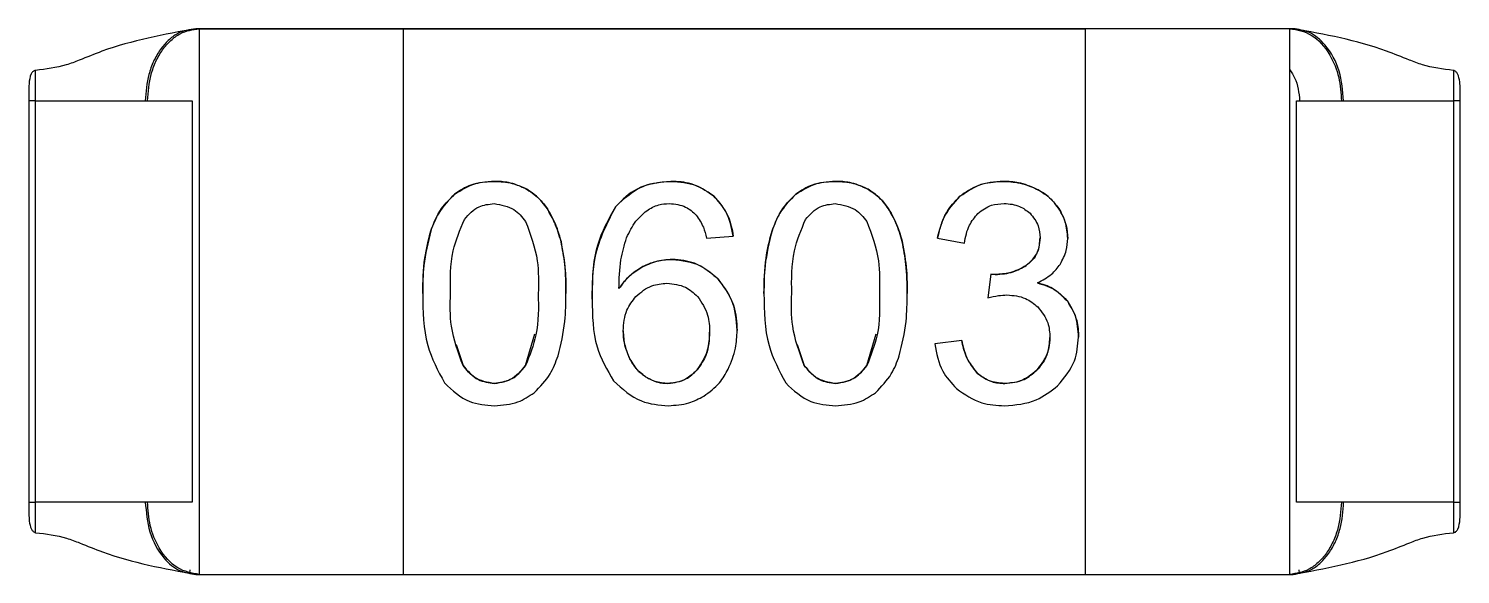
# Model space of a CAD drawing. Header units: millimetres. Extents: x 5 to 292, y 5 to 205.
# Drawn here: x 94.814 to 96.915, y 118.332 to 119.132 of the extents above; entities that cross this region are included whole.
import ezdxf

# ---------------------------------------------------------------- set-up
doc = ezdxf.new("R2010")
doc.units = ezdxf.units.MM

msp = doc.modelspace()

# ---------------------------------------------------------------- linework, layer by layer
at = {"color": 7, "linetype": 'Continuous', "lineweight": 25}
for p, q in [((95.0644, 119.1321), (95.0598, 119.1321)), ((95.3644, 119.1321), (95.0644, 119.1321)), ((95.0644, 119.1321), (95.0644, 119.1321)), ((95.0644, 119.1321), (95.3644, 119.1321)), ((95.0644, 119.1321), (95.0644, 118.3321)), ((95.3644, 119.1321), (95.3644, 119.1321)), ((95.3644, 118.3321), (95.3644, 119.1321)), ((96.3644, 119.1321), (95.3644, 119.1321)), ((95.3644, 119.1321), (96.3644, 119.1321)), ((96.6644, 119.1321), (96.3644, 119.1321)), ((96.6644, 119.1321), (96.3644, 119.1321)), ((96.3644, 119.1321), (96.3644, 119.1321)), ((96.3644, 119.1321), (96.3644, 118.3321)), ((96.6691, 119.1321), (96.6644, 119.1321)), ((96.6644, 119.1321), (96.6644, 119.1321)), ((96.6644, 118.3321), (96.6644, 119.1321)), ((94.8144, 119.0261), (94.8144, 118.4382)), ((94.8244, 118.4382), (94.8244, 119.0261)), ((94.9855, 119.0261), (94.9887, 119.0261)), ((95.0544, 119.0261), (95.0544, 118.4382)), ((96.6744, 118.4382), (96.6744, 119.0261)), ((96.7402, 119.0261), (96.7433, 119.0261)), ((96.9044, 119.0261), (96.9044, 118.4382)), ((96.9144, 118.4382), (96.9144, 119.0261)), ((95.8086, 118.8251), (95.848, 118.8281)), ((96.1475, 118.8248), (96.187, 118.8178)), ((96.2259, 118.7721), (96.2215, 118.7374)), ((95.5433, 118.6383), (95.557, 118.6846)), ((96.0439, 118.6383), (96.0576, 118.6846)), ((95.4413, 118.6693), (95.4517, 118.6382)), ((95.9418, 118.6693), (95.9522, 118.6382)), ((96.1831, 118.6752), (96.1435, 118.6699)), ((94.9887, 118.4382), (94.9855, 118.4382)), ((96.7433, 118.4382), (96.7402, 118.4382)), ((95.0506, 118.3339), (95.0515, 118.339)), ((95.0644, 118.3321), (95.3644, 118.3321)), ((95.3644, 118.3321), (96.3644, 118.3321)), ((96.3644, 118.3321), (96.6644, 118.3321)), ((96.6774, 118.339), (96.6782, 118.3339))]:
    msp.add_line(p, q, dxfattribs=at)
for points, knots in [([(95.0598, 119.1321), (95.013, 119.1236), (94.9544, 119.1129), (94.8934, 119.0877), (94.8617, 119.0755), (94.8398, 119.0728), (94.8246, 119.071)], [0, 0, 0, 0, 0.583174, 0.729951, 0.812889, 1, 1, 1, 1]), ([(95.0598, 119.1321), (95.0504, 119.1307), (95.0361, 119.1286), (95.0188, 119.1153), (95.0069, 119.1017), (94.9973, 119.0846), (94.988, 119.0599), (94.9865, 119.0394), (94.9855, 119.0261)], [0, 0, 0, 0, 0.239451, 0.368432, 0.499926, 0.631636, 0.76056, 1, 1, 1, 1]), ([(94.9887, 119.0261), (94.9897, 119.0394), (94.9913, 119.0599), (95.0007, 119.0846), (95.0105, 119.1017), (95.0227, 119.1153), (95.0402, 119.1286), (95.0549, 119.1307), (95.0644, 119.1321)], [0, 0, 0, 0, 0.23944, 0.368364, 0.500074, 0.631568, 0.760549, 1, 1, 1, 1]), ([(95.0644, 119.1321), (95.0636, 119.1321), (95.062, 119.1321), (95.0605, 119.1321), (95.0598, 119.1321)], [0, 0, 0, 0, 0.56, 1, 1, 1, 1]), ([(96.6644, 119.1321), (96.6752, 119.1303), (96.6975, 119.1264), (96.7229, 119.0977), (96.7377, 119.062), (96.7394, 119.0377), (96.7402, 119.0261)], [0, 0, 0, 0, 0.270266, 0.562339, 0.789685, 1, 1, 1, 1]), ([(96.6691, 119.1321), (96.6682, 119.1321), (96.6666, 119.1321), (96.6651, 119.1321), (96.6644, 119.1321)], [0, 0, 0, 0, 0.5599995, 1, 1, 1, 1]), ([(96.7433, 119.0261), (96.742, 119.0411), (96.7393, 119.0724), (96.7192, 119.1079), (96.6942, 119.1287), (96.6772, 119.131), (96.6691, 119.1321)], [0, 0, 0, 0, 0.270197, 0.562376, 0.789732, 1, 1, 1, 1]), ([(96.9042, 119.071), (96.8889, 119.0729), (96.8667, 119.0756), (96.8348, 119.088), (96.7739, 119.1131), (96.7156, 119.1237), (96.6691, 119.1321)], [0, 0, 0, 0, 0.189709, 0.273153, 0.421313, 1, 1, 1, 1]), ([(94.8244, 119.071), (94.8238, 119.0709), (94.8225, 119.0706), (94.8208, 119.0695), (94.8193, 119.0678), (94.8161, 119.0622), (94.8143, 119.0477), (94.8144, 119.0345), (94.8144, 119.0261)], [0, 0, 0, 0, 0.039858, 0.080626, 0.125652, 0.177466, 0.47696, 1, 1, 1, 1]), ([(94.8244, 119.0261), (94.8244, 119.0338), (94.8244, 119.0494), (94.8244, 119.0638), (94.8244, 119.071)], [0, 0, 0, 0, 0.49999, 1, 1, 1, 1]), ([(96.6644, 119.0718), (96.6669, 119.068), (96.6759, 119.0543), (96.6776, 119.0379), (96.6788, 119.0261)], [0, 0, 0, 0, 0.277069, 1, 1, 1, 1]), ([(96.9044, 119.071), (96.9044, 119.0638), (96.9044, 119.0494), (96.9044, 119.0338), (96.9044, 119.0261)], [0, 0, 0, 0, 0.50001, 1, 1, 1, 1]), ([(96.9144, 119.0261), (96.9144, 119.032), (96.9144, 119.0413), (96.9138, 119.0547), (96.912, 119.0637), (96.9084, 119.0688), (96.9062, 119.0704), (96.905, 119.0708), (96.9044, 119.071)], [0, 0, 0, 0, 0.36739, 0.580229, 0.83373, 0.922725, 0.961907, 1, 1, 1, 1]), ([(94.8246, 119.0261), (94.8395, 119.0261), (94.8692, 119.0261), (94.9119, 119.0261), (94.9519, 119.0261), (94.9743, 119.0261), (94.9855, 119.0261)], [0, 0, 0, 0, 0.249877, 0.499926, 0.750009, 1, 1, 1, 1]), ([(94.9887, 119.0261), (94.9985, 119.0261), (95.0181, 119.0261), (95.0383, 119.0261), (95.0518, 119.0261), (95.0536, 119.0261), (95.0544, 119.0261)], [0, 0, 0, 0, 0.249991, 0.500075, 0.750123, 1, 1, 1, 1]), ([(96.6744, 119.0261), (96.6753, 119.0261), (96.677, 119.0261), (96.6906, 119.0261), (96.7108, 119.0261), (96.7304, 119.0261), (96.7402, 119.0261)], [0, 0, 0, 0, 0.2498766, 0.4999257, 0.7500091, 1, 1, 1, 1]), ([(96.7433, 119.0261), (96.7546, 119.0261), (96.777, 119.0261), (96.817, 119.0261), (96.8597, 119.0261), (96.8894, 119.0261), (96.9042, 119.0261)], [0, 0, 0, 0, 0.249991, 0.500074, 0.750123, 1, 1, 1, 1]), ([(95.4975, 118.9083), (95.4857, 118.9076), (95.4645, 118.9062), (95.4469, 118.8946), (95.4392, 118.8894)], [0, 0, 0, 0, 0.55887, 1, 1, 1, 1]), ([(95.4392, 118.8894), (95.4492, 118.8957), (95.4671, 118.9069), (95.4882, 118.9079), (95.4975, 118.9083)], [0, 0, 0, 0, 0.557591, 1, 1, 1, 1]), ([(95.543, 118.8979), (95.5348, 118.9014), (95.5203, 118.9075), (95.5045, 118.9081), (95.4975, 118.9083)], [0, 0, 0, 0, 0.5588132, 1, 1, 1, 1]), ([(95.4975, 118.9083), (95.5064, 118.9079), (95.5222, 118.9071), (95.5366, 118.9007), (95.543, 118.8979)], [0, 0, 0, 0, 0.55941, 1, 1, 1, 1]), ([(95.5753, 118.8678), (95.5703, 118.8745), (95.5614, 118.8866), (95.5486, 118.8944), (95.543, 118.8979)], [0, 0, 0, 0, 0.559158, 1, 1, 1, 1]), ([(95.543, 118.8979), (95.5501, 118.8934), (95.5627, 118.8853), (95.5714, 118.8732), (95.5753, 118.8678)], [0, 0, 0, 0, 0.558929, 1, 1, 1, 1]), ([(95.7566, 118.9083), (95.739, 118.9065), (95.7076, 118.9033), (95.6853, 118.8812), (95.6755, 118.8714)], [0, 0, 0, 0, 0.557391, 1, 1, 1, 1]), ([(95.6755, 118.8714), (95.6883, 118.8834), (95.7114, 118.905), (95.7427, 118.9073), (95.7566, 118.9083)], [0, 0, 0, 0, 0.556389, 1, 1, 1, 1]), ([(95.8189, 118.887), (95.8083, 118.8941), (95.7893, 118.9068), (95.7666, 118.9079), (95.7566, 118.9083)], [0, 0, 0, 0, 0.557302, 1, 1, 1, 1]), ([(95.7566, 118.9083), (95.7693, 118.9075), (95.7921, 118.9059), (95.8107, 118.8928), (95.8189, 118.887)], [0, 0, 0, 0, 0.558751, 1, 1, 1, 1]), ([(95.998, 118.9083), (95.9862, 118.9076), (95.9651, 118.9062), (95.9475, 118.8946), (95.9397, 118.8894)], [0, 0, 0, 0, 0.55887, 1, 1, 1, 1]), ([(95.9397, 118.8894), (95.9497, 118.8957), (95.9677, 118.9069), (95.9887, 118.9079), (95.998, 118.9083)], [0, 0, 0, 0, 0.557591, 1, 1, 1, 1]), ([(96.0435, 118.8979), (96.0354, 118.9014), (96.0208, 118.9075), (96.005, 118.9081), (95.998, 118.9083)], [0, 0, 0, 0, 0.558813, 1, 1, 1, 1]), ([(95.998, 118.9083), (96.0069, 118.9079), (96.0227, 118.9071), (96.0372, 118.9007), (96.0435, 118.8979)], [0, 0, 0, 0, 0.55941, 1, 1, 1, 1]), ([(96.0758, 118.8678), (96.0708, 118.8745), (96.0619, 118.8866), (96.0492, 118.8944), (96.0435, 118.8979)], [0, 0, 0, 0, 0.559158, 1, 1, 1, 1]), ([(96.0435, 118.8979), (96.0506, 118.8934), (96.0632, 118.8853), (96.072, 118.8732), (96.0758, 118.8678)], [0, 0, 0, 0, 0.5589293, 1, 1, 1, 1]), ([(96.2444, 118.9083), (96.2313, 118.9074), (96.208, 118.9057), (96.1889, 118.8924), (96.1804, 118.8865)], [0, 0, 0, 0, 0.558637, 1, 1, 1, 1]), ([(96.1804, 118.8865), (96.1913, 118.8937), (96.2108, 118.9066), (96.2341, 118.9078), (96.2444, 118.9083)], [0, 0, 0, 0, 0.557574, 1, 1, 1, 1]), ([(96.2929, 118.897), (96.2842, 118.9007), (96.2686, 118.9073), (96.2518, 118.908), (96.2444, 118.9083)], [0, 0, 0, 0, 0.5590703, 1, 1, 1, 1]), ([(96.2444, 118.9083), (96.2538, 118.9078), (96.2707, 118.9068), (96.2861, 118.9), (96.2929, 118.897)], [0, 0, 0, 0, 0.559271, 1, 1, 1, 1]), ([(96.3269, 118.8662), (96.3217, 118.8732), (96.3124, 118.8859), (96.2989, 118.8936), (96.2929, 118.897)], [0, 0, 0, 0, 0.558608, 1, 1, 1, 1]), ([(96.2929, 118.897), (96.3005, 118.8926), (96.3139, 118.8845), (96.3229, 118.8718), (96.3269, 118.8662)], [0, 0, 0, 0, 0.559053, 1, 1, 1, 1]), ([(95.4392, 118.8894), (95.4306, 118.8807), (95.4153, 118.8651), (95.4076, 118.8447), (95.4042, 118.8357)], [0, 0, 0, 0, 0.558315, 1, 1, 1, 1]), ([(95.4042, 118.8357), (95.4087, 118.8471), (95.4167, 118.8675), (95.4323, 118.8827), (95.4392, 118.8894)], [0, 0, 0, 0, 0.559357, 1, 1, 1, 1]), ([(95.4536, 118.8525), (95.4601, 118.8599), (95.4719, 118.873), (95.4894, 118.8748), (95.4971, 118.8756)], [0, 0, 0, 0, 0.556637, 1, 1, 1, 1]), ([(95.4971, 118.8756), (95.5075, 118.8739), (95.5263, 118.8707), (95.5381, 118.856), (95.5433, 118.8495)], [0, 0, 0, 0, 0.555102, 1, 1, 1, 1]), ([(95.6755, 118.8714), (95.6631, 118.8476), (95.641, 118.8049), (95.641, 118.7569), (95.641, 118.7356)], [0, 0, 0, 0, 0.556607, 1, 1, 1, 1]), ([(95.641, 118.7356), (95.6414, 118.7627), (95.642, 118.8109), (95.6653, 118.853), (95.6755, 118.8714)], [0, 0, 0, 0, 0.560298, 1, 1, 1, 1]), ([(95.721, 118.8653), (95.7267, 118.8687), (95.737, 118.8748), (95.7489, 118.8755), (95.7542, 118.8758)], [0, 0, 0, 0, 0.558251, 1, 1, 1, 1]), ([(95.7542, 118.8758), (95.7625, 118.8749), (95.7775, 118.8733), (95.7887, 118.8633), (95.7937, 118.8589)], [0, 0, 0, 0, 0.55747, 1, 1, 1, 1]), ([(95.848, 118.8281), (95.8455, 118.8406), (95.841, 118.863), (95.8256, 118.8797), (95.8189, 118.887)], [0, 0, 0, 0, 0.558728, 1, 1, 1, 1]), ([(95.8189, 118.887), (95.8272, 118.8775), (95.8422, 118.8603), (95.8462, 118.838), (95.848, 118.8281)], [0, 0, 0, 0, 0.5573, 1, 1, 1, 1]), ([(95.9397, 118.8894), (95.9312, 118.8807), (95.9158, 118.8651), (95.9082, 118.8447), (95.9048, 118.8357)], [0, 0, 0, 0, 0.558315, 1, 1, 1, 1]), ([(95.9048, 118.8357), (95.9093, 118.8471), (95.9173, 118.8675), (95.9328, 118.8827), (95.9397, 118.8894)], [0, 0, 0, 0, 0.559357, 1, 1, 1, 1]), ([(95.9541, 118.8525), (95.9607, 118.8599), (95.9725, 118.873), (95.9899, 118.8748), (95.9976, 118.8756)], [0, 0, 0, 0, 0.5566374, 1, 1, 1, 1]), ([(95.9976, 118.8756), (96.008, 118.8739), (96.0268, 118.8707), (96.0386, 118.856), (96.0439, 118.8495)], [0, 0, 0, 0, 0.555102, 1, 1, 1, 1]), ([(96.1804, 118.8865), (96.1714, 118.8765), (96.1552, 118.8586), (96.1498, 118.8352), (96.1475, 118.8248)], [0, 0, 0, 0, 0.557511, 1, 1, 1, 1]), ([(96.1475, 118.8248), (96.1507, 118.838), (96.1565, 118.8614), (96.1731, 118.8788), (96.1804, 118.8865)], [0, 0, 0, 0, 0.558943, 1, 1, 1, 1]), ([(96.2068, 118.8613), (96.2132, 118.8661), (96.2247, 118.8745), (96.239, 118.8754), (96.2452, 118.8758)], [0, 0, 0, 0, 0.557354, 1, 1, 1, 1]), ([(96.2452, 118.8758), (96.2531, 118.8752), (96.2673, 118.8741), (96.2784, 118.8654), (96.2833, 118.8615)], [0, 0, 0, 0, 0.558379, 1, 1, 1, 1]), ([(95.4331, 118.7438), (95.4329, 118.7649), (95.4326, 118.8026), (95.4472, 118.8373), (95.4536, 118.8525)], [0, 0, 0, 0, 0.560745, 1, 1, 1, 1]), ([(95.5953, 118.8199), (95.5926, 118.8293), (95.5878, 118.846), (95.5791, 118.8612), (95.5753, 118.8678)], [0, 0, 0, 0, 0.559794, 1, 1, 1, 1]), ([(95.5753, 118.8678), (95.5801, 118.8593), (95.5886, 118.8441), (95.5932, 118.8273), (95.5953, 118.8199)], [0, 0, 0, 0, 0.5594503, 1, 1, 1, 1]), ([(95.6915, 118.8255), (95.6955, 118.8341), (95.7027, 118.8493), (95.7154, 118.8604), (95.721, 118.8653)], [0, 0, 0, 0, 0.559371, 1, 1, 1, 1]), ([(95.7937, 118.8589), (95.7976, 118.8531), (95.8046, 118.8427), (95.8074, 118.8305), (95.8086, 118.8251)], [0, 0, 0, 0, 0.558129, 1, 1, 1, 1]), ([(95.9337, 118.7438), (95.9335, 118.7649), (95.9331, 118.8026), (95.9477, 118.8373), (95.9541, 118.8525)], [0, 0, 0, 0, 0.5607449, 1, 1, 1, 1]), ([(96.0958, 118.8199), (96.0931, 118.8293), (96.0883, 118.846), (96.0796, 118.8612), (96.0758, 118.8678)], [0, 0, 0, 0, 0.559794, 1, 1, 1, 1]), ([(96.0758, 118.8678), (96.0806, 118.8593), (96.0891, 118.8441), (96.0938, 118.8273), (96.0958, 118.8199)], [0, 0, 0, 0, 0.55945, 1, 1, 1, 1]), ([(96.187, 118.8178), (96.1887, 118.8269), (96.1919, 118.843), (96.2022, 118.8557), (96.2068, 118.8613)], [0, 0, 0, 0, 0.559565, 1, 1, 1, 1]), ([(96.2833, 118.8615), (96.288, 118.8556), (96.2966, 118.845), (96.2976, 118.8315), (96.298, 118.8255)], [0, 0, 0, 0, 0.557163, 1, 1, 1, 1]), ([(96.3386, 118.8246), (96.338, 118.8328), (96.3368, 118.8475), (96.3299, 118.8604), (96.3269, 118.8662)], [0, 0, 0, 0, 0.558809, 1, 1, 1, 1]), ([(96.3269, 118.8662), (96.3306, 118.8588), (96.3373, 118.8457), (96.3382, 118.8311), (96.3386, 118.8246)], [0, 0, 0, 0, 0.558988, 1, 1, 1, 1]), ([(95.4042, 118.8357), (95.4001, 118.8188), (95.3928, 118.7886), (95.3926, 118.7575), (95.3925, 118.7438)], [0, 0, 0, 0, 0.559316, 1, 1, 1, 1]), ([(95.3925, 118.7438), (95.3927, 118.7612), (95.3932, 118.7923), (95.4009, 118.8225), (95.4042, 118.8357)], [0, 0, 0, 0, 0.559971, 1, 1, 1, 1]), ([(95.5433, 118.8495), (95.5504, 118.8304), (95.5632, 118.7962), (95.5623, 118.7599), (95.5619, 118.7438)], [0, 0, 0, 0, 0.557111, 1, 1, 1, 1]), ([(95.9048, 118.8357), (95.9007, 118.8188), (95.8933, 118.7886), (95.8931, 118.7575), (95.893, 118.7438)], [0, 0, 0, 0, 0.559316, 1, 1, 1, 1]), ([(95.893, 118.7438), (95.8933, 118.7612), (95.8937, 118.7923), (95.9014, 118.8225), (95.9048, 118.8357)], [0, 0, 0, 0, 0.5599712, 1, 1, 1, 1]), ([(96.0439, 118.8495), (96.051, 118.8304), (96.0637, 118.7962), (96.0628, 118.7599), (96.0624, 118.7438)], [0, 0, 0, 0, 0.557111, 1, 1, 1, 1]), ([(95.6025, 118.7438), (95.6024, 118.7581), (95.6022, 118.7837), (95.5974, 118.8088), (95.5953, 118.8199)], [0, 0, 0, 0, 0.560005, 1, 1, 1, 1]), ([(95.5953, 118.8199), (95.5978, 118.8058), (95.6024, 118.7806), (95.6025, 118.755), (95.6025, 118.7438)], [0, 0, 0, 0, 0.559581, 1, 1, 1, 1]), ([(95.6803, 118.751), (95.6806, 118.7652), (95.6811, 118.7906), (95.6883, 118.8148), (95.6915, 118.8255)], [0, 0, 0, 0, 0.560059, 1, 1, 1, 1]), ([(96.1031, 118.7438), (96.103, 118.7581), (96.1027, 118.7837), (96.0979, 118.8088), (96.0958, 118.8199)], [0, 0, 0, 0, 0.560005, 1, 1, 1, 1]), ([(96.0958, 118.8199), (96.0984, 118.8058), (96.103, 118.7806), (96.103, 118.755), (96.1031, 118.7438)], [0, 0, 0, 0, 0.559581, 1, 1, 1, 1]), ([(96.298, 118.8255), (96.2971, 118.8164), (96.2955, 118.8001), (96.2832, 118.7895), (96.2778, 118.7849)], [0, 0, 0, 0, 0.557306, 1, 1, 1, 1]), ([(96.2778, 118.7849), (96.2844, 118.791), (96.2965, 118.8021), (96.2975, 118.8183), (96.298, 118.8255)], [0, 0, 0, 0, 0.554781, 1, 1, 1, 1]), ([(96.3274, 118.7866), (96.331, 118.7933), (96.3375, 118.8052), (96.3383, 118.8187), (96.3386, 118.8246)], [0, 0, 0, 0, 0.55868, 1, 1, 1, 1]), ([(95.7585, 118.7939), (95.7501, 118.7933), (95.7351, 118.7922), (95.7213, 118.786), (95.7153, 118.7833)], [0, 0, 0, 0, 0.559124, 1, 1, 1, 1]), ([(95.7153, 118.7833), (95.723, 118.7867), (95.7369, 118.7927), (95.7519, 118.7935), (95.7585, 118.7939)], [0, 0, 0, 0, 0.559211, 1, 1, 1, 1]), ([(95.8259, 118.7648), (95.8149, 118.774), (95.7953, 118.7907), (95.7698, 118.7929), (95.7585, 118.7939)], [0, 0, 0, 0, 0.557548, 1, 1, 1, 1]), ([(95.7585, 118.7939), (95.7728, 118.7922), (95.7984, 118.7893), (95.8175, 118.7723), (95.8259, 118.7648)], [0, 0, 0, 0, 0.55734, 1, 1, 1, 1]), ([(95.7153, 118.7833), (95.7076, 118.7785), (95.6939, 118.7699), (95.6845, 118.7568), (95.6803, 118.751)], [0, 0, 0, 0, 0.558753, 1, 1, 1, 1]), ([(95.6803, 118.751), (95.6857, 118.7583), (95.6954, 118.7713), (95.7092, 118.7796), (95.7153, 118.7833)], [0, 0, 0, 0, 0.559248, 1, 1, 1, 1]), ([(96.2323, 118.7717), (96.2311, 118.7717), (96.229, 118.7718), (96.2268, 118.772), (96.2259, 118.7721)], [0, 0, 0, 0, 0.559919, 1, 1, 1, 1]), ([(96.2778, 118.7849), (96.2698, 118.7806), (96.2555, 118.773), (96.2394, 118.7721), (96.2323, 118.7717)], [0, 0, 0, 0, 0.558613, 1, 1, 1, 1]), ([(96.2323, 118.7717), (96.2413, 118.7723), (96.2575, 118.7735), (96.2715, 118.7814), (96.2778, 118.7849)], [0, 0, 0, 0, 0.558865, 1, 1, 1, 1]), ([(96.2942, 118.7594), (96.3015, 118.7632), (96.3145, 118.77), (96.3235, 118.7815), (96.3274, 118.7866)], [0, 0, 0, 0, 0.559253, 1, 1, 1, 1]), ([(95.7052, 118.7397), (95.7126, 118.7459), (95.7259, 118.7569), (95.7431, 118.7583), (95.7506, 118.7589)], [0, 0, 0, 0, 0.557502, 1, 1, 1, 1]), ([(95.7506, 118.7589), (95.7602, 118.7579), (95.7772, 118.7562), (95.7899, 118.7447), (95.7955, 118.7397)], [0, 0, 0, 0, 0.557532, 1, 1, 1, 1]), ([(95.8537, 118.6895), (95.8525, 118.7051), (95.8504, 118.733), (95.8334, 118.755), (95.8259, 118.7648)], [0, 0, 0, 0, 0.5584639, 1, 1, 1, 1]), ([(95.8259, 118.7648), (95.8351, 118.7522), (95.8515, 118.7295), (95.853, 118.7018), (95.8537, 118.6895)], [0, 0, 0, 0, 0.557071, 1, 1, 1, 1]), ([(96.3386, 118.732), (96.3316, 118.7392), (96.3191, 118.7522), (96.3019, 118.7572), (96.2942, 118.7594)], [0, 0, 0, 0, 0.557694, 1, 1, 1, 1]), ([(96.2942, 118.7594), (96.3039, 118.7564), (96.3211, 118.751), (96.3333, 118.7378), (96.3386, 118.732)], [0, 0, 0, 0, 0.558645, 1, 1, 1, 1]), ([(95.3925, 118.7438), (95.3927, 118.7178), (95.3932, 118.6715), (95.4148, 118.6307), (95.4243, 118.6128)], [0, 0, 0, 0, 0.560387, 1, 1, 1, 1]), ([(95.4517, 118.6382), (95.4446, 118.6572), (95.4318, 118.6913), (95.4327, 118.7277), (95.4331, 118.7438)], [0, 0, 0, 0, 0.557129, 1, 1, 1, 1]), ([(95.5619, 118.7438), (95.5622, 118.7233), (95.5628, 118.6869), (95.5493, 118.6531), (95.5433, 118.6383)], [0, 0, 0, 0, 0.560913, 1, 1, 1, 1]), ([(95.5909, 118.6523), (95.595, 118.6691), (95.6022, 118.6992), (95.6024, 118.7301), (95.6025, 118.7438)], [0, 0, 0, 0, 0.559331, 1, 1, 1, 1]), ([(95.641, 118.7356), (95.6413, 118.7117), (95.6417, 118.6689), (95.6629, 118.632), (95.6722, 118.6158)], [0, 0, 0, 0, 0.560405, 1, 1, 1, 1]), ([(95.6865, 118.6893), (95.6873, 118.6997), (95.6886, 118.7185), (95.7001, 118.7332), (95.7052, 118.7397)], [0, 0, 0, 0, 0.558512, 1, 1, 1, 1]), ([(95.7955, 118.7397), (95.8015, 118.7308), (95.8123, 118.7148), (95.813, 118.6956), (95.8133, 118.6871)], [0, 0, 0, 0, 0.5567507, 1, 1, 1, 1]), ([(95.893, 118.7438), (95.8933, 118.7178), (95.8937, 118.6715), (95.9154, 118.6307), (95.9249, 118.6128)], [0, 0, 0, 0, 0.560387, 1, 1, 1, 1]), ([(95.9522, 118.6382), (95.9451, 118.6572), (95.9324, 118.6913), (95.9333, 118.7277), (95.9337, 118.7438)], [0, 0, 0, 0, 0.557129, 1, 1, 1, 1]), ([(96.0624, 118.7438), (96.0628, 118.7233), (96.0633, 118.6869), (96.0498, 118.6531), (96.0439, 118.6383)], [0, 0, 0, 0, 0.560913, 1, 1, 1, 1]), ([(96.0914, 118.6523), (96.0955, 118.6691), (96.1028, 118.6992), (96.103, 118.7301), (96.1031, 118.7438)], [0, 0, 0, 0, 0.559331, 1, 1, 1, 1]), ([(96.2215, 118.7374), (96.2266, 118.7387), (96.2358, 118.741), (96.2453, 118.7415), (96.2494, 118.7418)], [0, 0, 0, 0, 0.5599765, 1, 1, 1, 1]), ([(96.2494, 118.7418), (96.2589, 118.741), (96.2758, 118.7395), (96.2889, 118.7288), (96.2947, 118.7241)], [0, 0, 0, 0, 0.55812, 1, 1, 1, 1]), ([(96.2947, 118.7241), (96.3005, 118.7167), (96.3109, 118.7034), (96.312, 118.6866), (96.3125, 118.6792)], [0, 0, 0, 0, 0.557128, 1, 1, 1, 1]), ([(96.3544, 118.68), (96.3538, 118.6905), (96.3527, 118.7092), (96.3429, 118.725), (96.3386, 118.732)], [0, 0, 0, 0, 0.559038, 1, 1, 1, 1]), ([(96.3386, 118.732), (96.3439, 118.723), (96.3533, 118.7069), (96.3541, 118.6883), (96.3544, 118.68)], [0, 0, 0, 0, 0.557779, 1, 1, 1, 1]), ([(95.6952, 118.6502), (95.6924, 118.6572), (95.6874, 118.6698), (95.6868, 118.6833), (95.6865, 118.6893)], [0, 0, 0, 0, 0.559307, 1, 1, 1, 1]), ([(95.6865, 118.6893), (95.6869, 118.6817), (95.6878, 118.6682), (95.6929, 118.6557), (95.6952, 118.6502)], [0, 0, 0, 0, 0.559284, 1, 1, 1, 1]), ([(95.8133, 118.6871), (95.8127, 118.6759), (95.8116, 118.6558), (95.8002, 118.6394), (95.7952, 118.6321)], [0, 0, 0, 0, 0.559132, 1, 1, 1, 1]), ([(95.7952, 118.6321), (95.8013, 118.6415), (95.8123, 118.6583), (95.813, 118.6782), (95.8133, 118.6871)], [0, 0, 0, 0, 0.556906, 1, 1, 1, 1]), ([(95.8406, 118.6331), (95.8448, 118.6433), (95.8524, 118.6613), (95.8533, 118.6809), (95.8537, 118.6895)], [0, 0, 0, 0, 0.559124, 1, 1, 1, 1]), ([(96.1435, 118.6699), (96.1461, 118.656), (96.1508, 118.6311), (96.1679, 118.6126), (96.1755, 118.6045)], [0, 0, 0, 0, 0.558222, 1, 1, 1, 1]), ([(96.2062, 118.6268), (96.1999, 118.6348), (96.1886, 118.6493), (96.1847, 118.6673), (96.1831, 118.6752)], [0, 0, 0, 0, 0.557257, 1, 1, 1, 1]), ([(96.1831, 118.6752), (96.1853, 118.6651), (96.1894, 118.6472), (96.2011, 118.633), (96.2062, 118.6268)], [0, 0, 0, 0, 0.559958, 1, 1, 1, 1]), ([(96.3125, 118.6792), (96.3115, 118.6691), (96.3098, 118.6512), (96.2983, 118.6374), (96.2933, 118.6313)], [0, 0, 0, 0, 0.5578731, 1, 1, 1, 1]), ([(96.2933, 118.6313), (96.2995, 118.6392), (96.3106, 118.6534), (96.3119, 118.6713), (96.3125, 118.6792)], [0, 0, 0, 0, 0.557365, 1, 1, 1, 1]), ([(96.3237, 118.6085), (96.3335, 118.6202), (96.3512, 118.641), (96.3534, 118.6681), (96.3544, 118.68)], [0, 0, 0, 0, 0.557484, 1, 1, 1, 1]), ([(95.5561, 118.5984), (95.5646, 118.6072), (95.5799, 118.6228), (95.5875, 118.6432), (95.5909, 118.6523)], [0, 0, 0, 0, 0.558322, 1, 1, 1, 1]), ([(95.7194, 118.6217), (95.7138, 118.6261), (95.7037, 118.6339), (95.6978, 118.6452), (95.6952, 118.6502)], [0, 0, 0, 0, 0.558451, 1, 1, 1, 1]), ([(95.6952, 118.6502), (95.6986, 118.6439), (95.7047, 118.6326), (95.7149, 118.6251), (95.7194, 118.6217)], [0, 0, 0, 0, 0.559059, 1, 1, 1, 1]), ([(96.0566, 118.5984), (96.0651, 118.6072), (96.0804, 118.6228), (96.0881, 118.6432), (96.0914, 118.6523)], [0, 0, 0, 0, 0.5583225, 1, 1, 1, 1]), ([(95.4975, 118.6119), (95.4872, 118.6137), (95.4685, 118.617), (95.4569, 118.6317), (95.4517, 118.6382)], [0, 0, 0, 0, 0.5549298, 1, 1, 1, 1]), ([(95.4517, 118.6382), (95.4585, 118.6301), (95.4707, 118.6156), (95.4893, 118.6131), (95.4975, 118.6119)], [0, 0, 0, 0, 0.557844, 1, 1, 1, 1]), ([(95.5433, 118.6383), (95.5365, 118.6302), (95.5243, 118.6156), (95.5057, 118.6131), (95.4975, 118.6119)], [0, 0, 0, 0, 0.5578609, 1, 1, 1, 1]), ([(95.4975, 118.6119), (95.5079, 118.6137), (95.5265, 118.617), (95.5381, 118.6317), (95.5433, 118.6383)], [0, 0, 0, 0, 0.554884, 1, 1, 1, 1]), ([(95.7522, 118.6119), (95.7457, 118.6125), (95.7341, 118.6135), (95.7239, 118.6192), (95.7194, 118.6217)], [0, 0, 0, 0, 0.558638, 1, 1, 1, 1]), ([(95.7194, 118.6217), (95.7252, 118.6186), (95.7355, 118.6131), (95.7471, 118.6123), (95.7522, 118.6119)], [0, 0, 0, 0, 0.559004, 1, 1, 1, 1]), ([(95.7952, 118.6321), (95.7884, 118.6258), (95.7761, 118.6144), (95.7595, 118.6127), (95.7522, 118.6119)], [0, 0, 0, 0, 0.557723, 1, 1, 1, 1]), ([(95.7522, 118.6119), (95.7614, 118.6132), (95.7781, 118.6154), (95.79, 118.627), (95.7952, 118.6321)], [0, 0, 0, 0, 0.556707, 1, 1, 1, 1]), ([(95.8047, 118.5933), (95.8129, 118.5993), (95.8277, 118.6102), (95.8367, 118.6261), (95.8406, 118.6331)], [0, 0, 0, 0, 0.558596, 1, 1, 1, 1]), ([(95.998, 118.6119), (95.9877, 118.6137), (95.9691, 118.617), (95.9574, 118.6317), (95.9522, 118.6382)], [0, 0, 0, 0, 0.55493, 1, 1, 1, 1]), ([(95.9522, 118.6382), (95.959, 118.6301), (95.9712, 118.6156), (95.9898, 118.6131), (95.998, 118.6119)], [0, 0, 0, 0, 0.5578438, 1, 1, 1, 1]), ([(96.0439, 118.6383), (96.0371, 118.6302), (96.0249, 118.6156), (96.0063, 118.6131), (95.998, 118.6119)], [0, 0, 0, 0, 0.5578609, 1, 1, 1, 1]), ([(95.998, 118.6119), (96.0084, 118.6137), (96.0271, 118.617), (96.0387, 118.6317), (96.0439, 118.6383)], [0, 0, 0, 0, 0.554884, 1, 1, 1, 1]), ([(96.2461, 118.6119), (96.2379, 118.6127), (96.2232, 118.614), (96.2114, 118.6228), (96.2062, 118.6268)], [0, 0, 0, 0, 0.558206, 1, 1, 1, 1]), ([(96.2062, 118.6268), (96.2129, 118.622), (96.225, 118.6133), (96.2396, 118.6124), (96.2461, 118.6119)], [0, 0, 0, 0, 0.557615, 1, 1, 1, 1]), ([(96.2933, 118.6313), (96.2855, 118.625), (96.2716, 118.6139), (96.2539, 118.6125), (96.2461, 118.6119)], [0, 0, 0, 0, 0.557451, 1, 1, 1, 1]), ([(96.2461, 118.6119), (96.256, 118.6129), (96.2738, 118.6148), (96.2873, 118.6262), (96.2933, 118.6313)], [0, 0, 0, 0, 0.557708, 1, 1, 1, 1]), ([(95.4243, 118.6128), (95.4359, 118.6019), (95.4567, 118.5823), (95.485, 118.5803), (95.4975, 118.5794)], [0, 0, 0, 0, 0.55614, 1, 1, 1, 1]), ([(95.4975, 118.5794), (95.5094, 118.5802), (95.5306, 118.5816), (95.5483, 118.5933), (95.5561, 118.5984)], [0, 0, 0, 0, 0.558877, 1, 1, 1, 1]), ([(95.6722, 118.6158), (95.6851, 118.6041), (95.7082, 118.583), (95.7391, 118.5805), (95.7528, 118.5794)], [0, 0, 0, 0, 0.556855, 1, 1, 1, 1]), ([(95.9249, 118.6128), (95.9364, 118.6019), (95.9572, 118.5823), (95.9855, 118.5803), (95.998, 118.5794)], [0, 0, 0, 0, 0.55614, 1, 1, 1, 1]), ([(95.998, 118.5794), (96.0099, 118.5802), (96.0312, 118.5816), (96.0488, 118.5933), (96.0566, 118.5984)], [0, 0, 0, 0, 0.558877, 1, 1, 1, 1]), ([(96.1755, 118.6045), (96.1874, 118.5962), (96.2087, 118.5813), (96.2345, 118.5798), (96.2459, 118.5792)], [0, 0, 0, 0, 0.557387, 1, 1, 1, 1]), ([(96.2459, 118.5792), (96.262, 118.5805), (96.2909, 118.583), (96.3137, 118.6007), (96.3237, 118.6085)], [0, 0, 0, 0, 0.558278, 1, 1, 1, 1]), ([(95.7528, 118.5794), (95.763, 118.5801), (95.7813, 118.5812), (95.7975, 118.5896), (95.8047, 118.5933)], [0, 0, 0, 0, 0.5590848, 1, 1, 1, 1]), ([(94.8144, 118.4382), (94.8145, 118.4323), (94.8145, 118.4229), (94.8151, 118.4096), (94.8169, 118.4006), (94.8205, 118.3954), (94.8227, 118.3938), (94.8239, 118.3934), (94.8244, 118.3932)], [0, 0, 0, 0, 0.3673918, 0.5802276, 0.8337273, 0.9227228, 0.9619057, 1, 1, 1, 1]), ([(94.8244, 118.3932), (94.8244, 118.4005), (94.8244, 118.4149), (94.8244, 118.4304), (94.8244, 118.4382)], [0, 0, 0, 0, 0.50001, 1, 1, 1, 1]), ([(94.9855, 118.4382), (94.9743, 118.4382), (94.9519, 118.4382), (94.9119, 118.4382), (94.8692, 118.4382), (94.8395, 118.4382), (94.8246, 118.4382)], [0, 0, 0, 0, 0.249991, 0.500074, 0.750123, 1, 1, 1, 1]), ([(94.9855, 118.4382), (94.9868, 118.4232), (94.9896, 118.3919), (95.0097, 118.3563), (95.0346, 118.3356), (95.0516, 118.3333), (95.0598, 118.3321)], [0, 0, 0, 0, 0.270191, 0.562378, 0.789736, 1, 1, 1, 1]), ([(95.0544, 118.4382), (95.0536, 118.4382), (95.0518, 118.4382), (95.0383, 118.4382), (95.0181, 118.4382), (94.9985, 118.4382), (94.9887, 118.4382)], [0, 0, 0, 0, 0.249877, 0.499926, 0.750009, 1, 1, 1, 1]), ([(95.0644, 118.3321), (95.0537, 118.334), (95.0314, 118.3379), (95.006, 118.3666), (94.9912, 118.4023), (94.9895, 118.4265), (94.9887, 118.4382)], [0, 0, 0, 0, 0.270263, 0.562341, 0.78969, 1, 1, 1, 1]), ([(96.7402, 118.4382), (96.7392, 118.4249), (96.7376, 118.4043), (96.7281, 118.3797), (96.7184, 118.3626), (96.7062, 118.349), (96.6886, 118.3357), (96.674, 118.3335), (96.6644, 118.3321)], [0, 0, 0, 0, 0.2394532, 0.3683738, 0.5000729, 0.6315616, 0.7605394, 1, 1, 1, 1]), ([(96.6691, 118.3321), (96.6784, 118.3335), (96.6928, 118.3357), (96.7101, 118.349), (96.722, 118.3626), (96.7316, 118.3797), (96.7408, 118.4043), (96.7424, 118.4249), (96.7433, 118.4382)], [0, 0, 0, 0, 0.239461, 0.368438, 0.499927, 0.631626, 0.760547, 1, 1, 1, 1]), ([(96.7402, 118.4382), (96.7304, 118.4382), (96.7108, 118.4382), (96.6906, 118.4382), (96.677, 118.4382), (96.6753, 118.4382), (96.6744, 118.4382)], [0, 0, 0, 0, 0.249991, 0.500075, 0.750123, 1, 1, 1, 1]), ([(96.9042, 118.4382), (96.8894, 118.4382), (96.8597, 118.4382), (96.817, 118.4382), (96.777, 118.4382), (96.7546, 118.4382), (96.7433, 118.4382)], [0, 0, 0, 0, 0.249877, 0.499926, 0.750009, 1, 1, 1, 1]), ([(96.9044, 118.4382), (96.9044, 118.4304), (96.9044, 118.4149), (96.9044, 118.4005), (96.9044, 118.3932)], [0, 0, 0, 0, 0.49999, 1, 1, 1, 1]), ([(96.9044, 118.3932), (96.9051, 118.3934), (96.9064, 118.3936), (96.9081, 118.3948), (96.9096, 118.3965), (96.9128, 118.4021), (96.9146, 118.4165), (96.9145, 118.4298), (96.9144, 118.4382)], [0, 0, 0, 0, 0.039855, 0.08062, 0.125646, 0.17746, 0.476958, 1, 1, 1, 1]), ([(94.8246, 118.3932), (94.84, 118.3914), (94.8622, 118.3887), (94.8941, 118.3763), (94.955, 118.3512), (95.0133, 118.3406), (95.0598, 118.3321)], [0, 0, 0, 0, 0.1897086, 0.2731531, 0.421313, 1, 1, 1, 1]), ([(96.6691, 118.3321), (96.7159, 118.3407), (96.7745, 118.3514), (96.8355, 118.3766), (96.8672, 118.3888), (96.8891, 118.3914), (96.9042, 118.3932)], [0, 0, 0, 0, 0.583174, 0.729951, 0.812889, 1, 1, 1, 1]), ([(95.0598, 118.3321), (95.0607, 118.3321), (95.0622, 118.3321), (95.0638, 118.3321), (95.0644, 118.3321)], [0, 0, 0, 0, 0.56, 1, 1, 1, 1]), ([(96.6644, 118.3321), (96.6653, 118.3321), (96.6668, 118.3321), (96.6684, 118.3321), (96.6691, 118.3321)], [0, 0, 0, 0, 0.56, 1, 1, 1, 1])]:
    msp.add_open_spline(points, degree=3, knots=knots, dxfattribs=at)
for points in [[(94.8244, 119.0261), (94.8231, 119.0261), (94.8205, 119.0261), (94.8172, 119.0261), (94.8149, 119.0261), (94.8146, 119.0261), (94.8144, 119.0261)], [(96.9144, 119.0261), (96.9143, 119.0261), (96.914, 119.0261), (96.9117, 119.0261), (96.9084, 119.0261), (96.9057, 119.0261), (96.9044, 119.0261)], [(94.8144, 118.4382), (94.8146, 118.4382), (94.8149, 118.4382), (94.8172, 118.4382), (94.8205, 118.4382), (94.8231, 118.4382), (94.8244, 118.4382)], [(96.9044, 118.4382), (96.9057, 118.4382), (96.9084, 118.4382), (96.9117, 118.4382), (96.914, 118.4382), (96.9143, 118.4382), (96.9144, 118.4382)]]:
    msp.add_open_spline(points, degree=3, dxfattribs=at)

doc.saveas('drawing.dxf')
